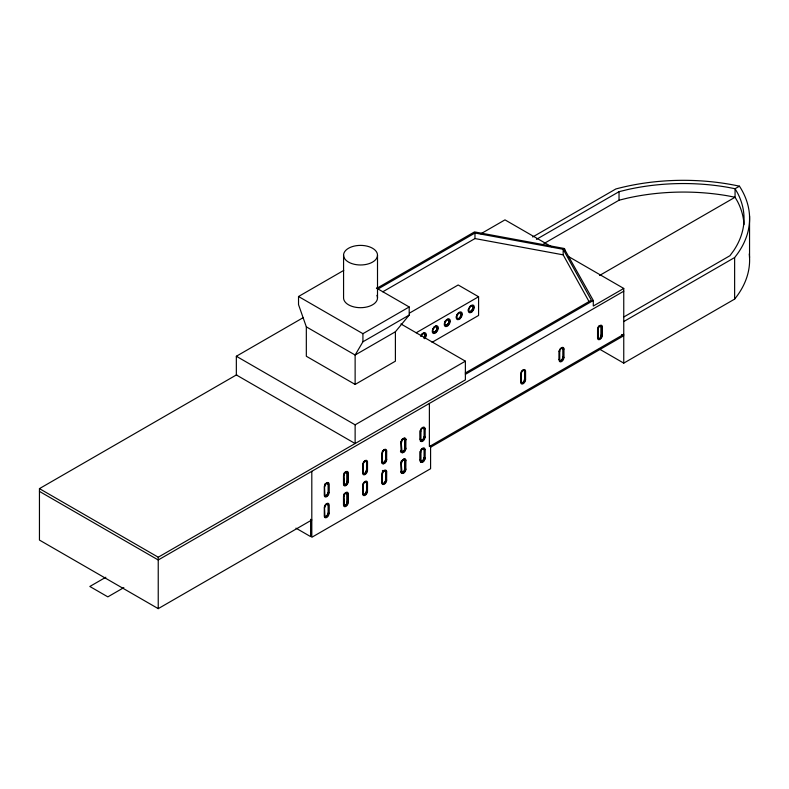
<?xml version="1.0" encoding="UTF-8"?>
<svg xmlns="http://www.w3.org/2000/svg" width="789" height="789" viewBox="0 0 789 789"><rect width="100%" height="100%" fill="white"/><g stroke="black" fill="none" stroke-linecap="round" stroke-linejoin="round"><path stroke-width="1.18" d="M409.195 315.077L362.92 341.795L355.129 355.03L355.129 384.43L395.397 361.175L395.397 331.774L409.195 315.077L409.195 306.97L376.471 288.074M355.129 384.43L306.329 356.253L306.329 326.853L298.528 304.623L298.528 296.506L343.748 270.4M236.345 356.253L355.129 424.827L355.129 443.536L236.345 374.953L236.345 356.253L303.134 317.691M376.452 288.527L474.514 231.907L564.076 248.446L593.289 300.491L593.289 306.033L623.754 288.439L623.754 363.127L599.364 349.044M377.477 289.316L474.978 233.021L563.168 249.304L591.365 300.214L465.244 373.029M311.803 519.981L158.234 608.644L39.45 540.071L39.45 488.628L236.749 374.726M480.817 233.81L504.98 219.865L551.412 246.671M382.773 291.802L474.978 238.564L563.168 254.847L589.008 301.516M298.528 296.506L362.92 333.688L409.195 306.97M532.693 236.976L615.854 188.965A159.802 92.264 0 0 1 739.451 186.184A159.802 92.264 0 0 1 734.628 257.549L734.628 299.11L623.754 363.127M536.441 239.363L619.03 191.688L627.6 189.577A154.23 89.039 0 0 1 727.823 187.318L735.062 188.719L739.451 186.184M409.54 313.065L458.182 284.977L478.578 296.753L478.578 315.452L432.056 342.318M543.858 243.614L619.03 200.209L627.6 198.098A154.23 89.039 0 0 1 727.823 195.84L735.062 197.25L737.498 201.432A154.23 89.039 0 0 1 743.978 224.648M395.397 331.774L355.129 355.03L306.329 326.853M416.188 332.771L478.578 296.753M599.571 275.469L735.062 197.25L735.062 188.719L737.498 192.901A154.23 89.039 0 0 1 733.583 250.764L729.933 255.715L624.05 316.843M355.129 424.827L465.382 361.175L465.382 379.874L158.234 557.212L39.45 488.628M105.834 577.242L89.838 586.474L107.837 596.869L123.834 587.627M465.382 374.341L593.289 300.491M623.754 291.21L158.234 559.983L39.45 491.399M623.754 321.557L734.628 257.549M623.754 334.329L429.384 446.554L429.384 403.426M430.587 447.245L623.754 335.719L621.633 334.497M568.879 256.76L623.754 288.439M601.001 326.311A2.584 1.489 -60 0 1 601.06 326.814L601.78 327.238L601.78 335.542A2.584 1.489 -60 0 1 599.956 338.718A2.584 1.489 -60 0 1 598.121 337.662L597.766 329.141A2.584 1.489 -60 0 1 598.013 327.938M597.766 329.141L598.121 337.662M601.06 326.814L601.06 335.128L601.78 335.542M563.238 348.659L563.957 349.073L563.957 357.387A3.393 1.963 -60 0 1 561.561 361.54A3.393 1.963 -60 0 1 559.164 360.149L559.164 351.845A3.393 1.963 -60 0 1 561.561 347.683A3.393 1.963 -60 0 1 563.957 349.073M559.016 359.409L559.736 359.823A2.584 1.489 -60 0 0 561.561 360.879A2.584 1.489 -60 0 0 563.385 357.713L563.385 349.399L562.665 348.985A2.584 1.489 -60 0 0 562.133 347.801M559.016 351.095L559.736 351.509L559.736 359.823M563.238 356.963L563.957 357.387M562.665 357.299L563.385 357.713M524.271 371.155L524.991 371.57L524.991 379.884A2.584 1.489 -60 0 1 523.166 383.05A2.584 1.489 -60 0 1 521.342 381.994L520.977 381.787M520.977 373.473L521.342 381.994M524.271 379.46L524.991 379.884M400.891 323.944L465.382 361.175M424.364 428.368L425.084 428.782L425.024 437.136A3.393 1.963 -60 0 1 422.687 441.248A3.393 1.963 -60 0 1 420.29 439.868L420.221 431.593A3.393 1.963 -60 0 1 422.618 427.441A3.393 1.963 -60 0 1 425.024 428.822M420.142 439.118L420.862 439.542A2.584 1.489 -60 0 0 422.687 440.597A2.584 1.489 -60 0 0 424.512 437.422L424.512 429.117L423.792 428.693A2.584 1.489 -60 0 0 423.259 427.51M420.142 430.814L420.862 431.228L420.862 439.542M424.364 436.682L425.084 437.096M423.792 437.007L424.512 437.422M424.364 449.148L425.084 449.562L425.024 457.916A3.393 1.963 -60 0 1 422.687 462.038A3.393 1.963 -60 0 1 420.29 460.648L420.221 452.373A3.393 1.963 -60 0 1 422.618 448.221A3.393 1.963 -60 0 1 425.024 449.602M423.792 449.483L424.512 449.898L424.512 458.212A2.584 1.489 -60 0 1 422.687 461.378A2.584 1.489 -60 0 1 420.862 460.322L420.142 459.908M404.54 439.266A2.584 1.489 -60 0 1 404.599 439.779L405.319 440.193L405.319 448.507A2.584 1.489 -60 0 1 403.495 451.673A2.584 1.489 -60 0 1 401.66 450.618L401.305 442.096A2.584 1.489 -60 0 1 401.542 440.903M420.142 451.594L420.862 452.008L420.862 460.322M401.305 442.096L401.66 450.618M424.364 457.462L425.084 457.876A3.393 1.963 -60 0 1 422.618 462.068A3.393 1.963 -60 0 1 420.221 460.687L420.29 452.334M424.512 458.212L423.792 457.788A2.584 1.489 -60 0 1 421.494 461.161M404.599 439.779L404.599 448.093L405.319 448.507M402.212 460.529A2.584 1.489 -60 0 0 401.305 462.887L401.66 471.398A2.584 1.489 -60 0 0 403.495 472.453A2.584 1.489 -60 0 0 405.319 469.287L405.319 460.973L404.599 460.559L404.599 468.873A2.584 1.489 -60 0 1 404.353 470.076M385.397 450.864L386.117 451.278L386.117 459.592A2.584 1.489 -60 0 1 384.292 462.758A2.584 1.489 -60 0 1 382.468 461.703L382.103 461.496M401.305 462.887L401.66 471.398M382.103 453.182L382.468 461.703M404.599 468.873L405.319 469.287M385.397 459.178L386.117 459.592M385.397 471.644L386.117 472.059L386.117 480.373A2.584 1.489 -60 0 1 384.292 483.539A2.584 1.489 -60 0 1 382.468 482.483L382.103 482.276M366.777 461.614L367.496 462.038L367.496 470.343A3.393 1.963 -60 0 1 365.1 474.505A3.393 1.963 -60 0 1 362.693 473.114L362.693 464.8A3.393 1.963 -60 0 1 365.1 460.648A3.393 1.963 -60 0 1 367.496 462.038M366.204 461.95L366.924 462.364L366.924 470.678A2.584 1.489 -60 0 1 365.1 473.844A2.584 1.489 -60 0 1 363.265 472.789L362.546 472.374M382.103 473.962L382.468 482.483M362.546 464.06L363.265 464.474L363.265 472.789M385.397 479.959L386.117 480.373M366.777 469.928L367.496 470.343M366.204 470.264L366.924 470.678M366.777 482.395L367.496 482.819L367.496 491.123A3.393 1.963 -60 0 1 365.1 495.285A3.393 1.963 -60 0 1 362.693 493.894L362.693 485.59A3.393 1.963 -60 0 1 365.1 481.428A3.393 1.963 -60 0 1 367.496 482.819M366.204 482.73L366.924 483.144L366.924 491.458A2.584 1.489 -60 0 1 365.1 494.624A2.584 1.489 -60 0 1 363.265 493.569L362.546 493.155M346.766 472.118A2.584 1.489 -60 0 1 347.012 473.035L347.732 473.449L347.732 481.763A2.584 1.489 -60 0 1 345.898 484.929A2.584 1.489 -60 0 1 344.073 483.874L343.708 475.353A2.584 1.489 -60 0 1 345.543 472.187M362.546 484.841L363.265 485.255L363.265 493.569M343.708 475.353L344.073 483.874M366.777 490.709L367.496 491.123M366.924 491.458L366.204 491.044A2.584 1.489 -60 0 1 365.672 492.839M347.012 473.035L347.012 481.339L347.732 481.763M346.766 492.898A2.584 1.489 -60 0 1 347.012 493.815L347.732 494.23L347.732 502.544A2.584 1.489 -60 0 1 345.898 505.71A2.584 1.489 -60 0 1 344.073 504.654L343.708 496.133A2.584 1.489 -60 0 1 345.543 492.967A2.584 1.489 -60 0 1 347.367 494.022L347.367 502.337A2.584 1.489 -60 0 1 345.543 505.502A2.584 1.489 -60 0 1 343.708 504.447M327.81 484.111L328.53 484.525L328.53 492.839A2.584 1.489 -60 0 1 326.705 496.005A2.584 1.489 -60 0 1 324.871 494.95L324.516 494.742M343.708 496.133L344.073 504.654M324.516 486.438L324.871 494.95M347.012 493.815L347.012 502.129L347.732 502.544M327.81 492.425L328.53 492.839M327.81 504.891L328.53 505.315L328.53 513.619A2.584 1.489 -60 0 1 326.705 516.795A2.584 1.489 -60 0 1 324.871 515.74L324.516 515.523M324.516 507.219L324.871 515.74M327.81 513.205L328.53 513.619M295.954 528.147L310.61 536.599L310.61 519.28M749.55 216.038L749.55 257.599M619.03 191.688L619.03 200.209M564.658 248.782L564.658 250.991M563.168 249.304L563.168 254.847M474.978 233.021L474.978 238.564M430.587 445.854L430.587 468.715L311.803 537.299L311.803 471.319M420.29 431.553L420.29 439.868M405.891 439.868L405.822 448.221A3.393 1.963 -60 0 1 403.426 452.373A3.393 1.963 -60 0 1 401.019 450.992L401.088 442.639A3.393 1.963 -60 0 1 403.495 438.477A3.393 1.963 -60 0 1 405.891 439.868A3.393 1.963 -60 0 0 403.426 438.516A3.393 1.963 -60 0 0 401.019 442.678M405.822 469.001A3.393 1.963 -60 0 1 403.426 473.153A3.393 1.963 -60 0 1 401.019 471.773L401.088 463.419A3.393 1.963 -60 0 1 403.495 459.267A3.393 1.963 -60 0 1 405.891 460.648L405.822 469.001A3.393 1.963 -60 0 1 403.495 473.114A3.393 1.963 -60 0 1 401.088 471.733M386.689 450.953L386.63 459.297A3.393 1.963 -60 0 1 384.223 463.459A3.393 1.963 -60 0 1 381.827 462.068L381.896 453.724M386.689 471.733L386.63 480.087M381.896 474.505L381.827 482.858M377.507 255.182A16.963 9.793 0 0 1 352.052 263.664A16.963 9.793 0 0 1 352.052 246.701A16.963 9.793 0 0 1 377.507 255.182L377.507 297.887M362.92 333.688L362.92 341.795M343.57 255.182L343.57 297.887A16.963 9.793 0 0 0 362.753 307.602A16.963 9.793 0 0 0 376.925 295.352M158.234 557.212L158.234 608.644M459.405 312.493A3.403 1.963 -60 0 1 461.042 315.176A3.403 1.963 -60 0 1 457.768 318.638A3.403 1.963 -60 0 1 456.703 315.344M457.087 314.555A3.403 1.963 -60 0 1 457.581 313.825M458.162 313.213A3.403 1.963 -60 0 1 458.784 312.76M460.865 314.772A3.403 1.963 -60 0 1 460.243 316.369M472.483 305.659A3.403 1.963 -60 0 1 472.483 309.584A3.403 1.963 -60 0 1 469.08 311.556M468.705 311.201A3.403 1.963 -60 0 1 468.459 309.229M469.583 306.891A3.403 1.963 -60 0 1 470.165 306.28M470.786 305.826A3.403 1.963 -60 0 1 471.408 305.56M472.858 307.838A3.403 1.963 -60 0 1 470.54 311.241M424.768 338.718A4.241 2.446 -60 0 0 425.646 333.106A4.241 2.446 -60 0 0 421.148 335.364A3.403 1.963 -60 0 1 422.164 333.994M424.59 333.422A3.403 1.963 -60 0 1 424.087 338.077M420.803 336.183A3.403 1.963 -60 0 1 423.506 333.323M421.178 336.4A3.403 1.963 -60 0 1 424.965 333.639A3.403 1.963 -60 0 1 424.472 338.303M424.492 333.372A3.403 1.963 -60 0 1 423.999 338.027M422.796 333.54A3.403 1.963 -60 0 1 423.417 333.274M424.63 336.361A3.403 1.963 -60 0 1 424.245 337.15M433.684 327.731A3.403 1.963 -60 0 1 436.968 326.853A3.403 1.963 -60 0 1 436.09 331.153A3.403 1.963 -60 0 1 432.806 332.031M432.806 329.26A3.403 1.963 -60 0 1 433.181 328.461M433.585 327.672A3.403 1.963 -60 0 1 436.869 326.794A3.403 1.963 -60 0 1 435.992 331.094A3.403 1.963 -60 0 1 432.707 331.982M432.707 329.2A3.403 1.963 -60 0 1 433.092 328.402M436.869 327.188A3.403 1.963 -60 0 1 435.163 331.567M434.542 332.021A3.403 1.963 -60 0 1 432.845 332.189M446.258 320.196A3.403 1.963 -60 0 1 449.207 320.452A3.403 1.963 -60 0 1 447.511 324.841A3.403 1.963 -60 0 1 444.562 324.575M444.562 323.135A3.403 1.963 -60 0 1 445.677 320.807M446.791 319.683A3.403 1.963 -60 0 1 448.872 322.642A3.403 1.963 -60 0 1 444.7 325.048M444.7 322.277A3.403 1.963 -60 0 1 445.085 321.478M448.625 319.723A3.403 1.963 -60 0 1 448.625 322.504M448.241 323.303A3.403 1.963 -60 0 1 447.166 324.644M446.544 325.098A3.403 1.963 -60 0 1 445.923 325.364M444.463 322.129A3.403 1.963 -60 0 1 444.838 321.34M749.254 253.94A159.802 92.264 0 0 1 734.628 299.11M423.624 448.507A2.584 1.489 -60 0 1 424.157 449.691L424.157 457.995A2.584 1.489 -60 0 1 422.322 461.171A2.584 1.489 -60 0 1 420.498 460.115L420.498 451.801A2.584 1.489 -60 0 1 420.557 451.219M421.03 449.996A2.584 1.489 -60 0 1 421.415 449.444M421.849 448.98A2.584 1.489 -60 0 1 422.322 448.635M420.862 452.008A2.584 1.489 -60 0 1 422.687 448.842A2.584 1.489 -60 0 1 424.512 449.898M423.732 437.589A2.584 1.489 -60 0 1 421.05 440.42M421.967 440.834A3.393 1.963 -60 0 1 420.271 441.002A3.393 1.963 -60 0 0 421.425 440.597M422.322 427.845A2.584 1.489 -60 0 1 424.157 428.91L424.157 437.214A2.584 1.489 -60 0 1 422.322 440.39A2.584 1.489 -60 0 1 420.498 439.325L420.498 431.021A2.584 1.489 -60 0 1 420.557 430.439M421.03 429.216A2.584 1.489 -60 0 1 421.415 428.664M420.862 431.228A2.584 1.489 -60 0 1 422.687 428.062A2.584 1.489 -60 0 1 424.512 429.117M404.067 470.678A2.584 1.489 -60 0 1 402.775 472.039M404.54 460.056A2.584 1.489 -60 0 0 404.353 459.652A2.584 1.489 -60 0 1 404.954 460.766L404.954 469.08A2.584 1.489 -60 0 1 403.13 472.246A2.584 1.489 -60 0 1 401.305 471.191M401.187 461.476A2.584 1.489 -60 0 1 401.473 460.875M402.656 460.056A2.584 1.489 -60 0 1 403.603 459.514M401.66 463.094A2.584 1.489 -60 0 1 403.495 459.918A2.584 1.489 -60 0 1 405.319 460.973M562.606 357.881A2.584 1.489 -60 0 1 562.133 359.103M561.758 359.656A2.584 1.489 -60 0 1 561.314 360.119M560.368 360.662A2.584 1.489 -60 0 1 559.924 360.711M561.196 348.136A2.584 1.489 -60 0 1 563.03 349.192L563.03 357.506A2.584 1.489 -60 0 1 561.196 360.672A2.584 1.489 -60 0 1 559.371 359.616L559.371 351.302A2.584 1.489 -60 0 1 559.431 350.72M559.904 349.497A2.584 1.489 -60 0 1 560.289 348.945M559.736 351.509A2.584 1.489 -60 0 1 561.561 348.343A2.584 1.489 -60 0 1 563.385 349.399M524.034 380.663A2.584 1.489 -60 0 1 521.973 382.833M521.223 382.695A2.584 1.489 -60 0 0 523.285 382.497A2.584 1.489 -60 0 0 524.636 379.667L524.636 371.363A2.584 1.489 -60 0 0 523.285 370.1A2.584 1.489 -60 0 0 521.223 372.27M521.342 373.68A2.584 1.489 -60 0 1 523.166 370.514A2.584 1.489 -60 0 1 524.991 371.57M601.06 335.128A2.584 1.489 -60 0 1 600.153 337.485M598.762 338.501A2.584 1.489 -60 0 1 598.318 338.54M598.318 326.577A2.584 1.489 -60 0 1 598.762 326.104M597.766 337.445A2.584 1.489 -60 0 0 599.591 338.501A2.584 1.489 -60 0 0 601.425 335.335L601.425 327.031A2.584 1.489 -60 0 0 600.291 325.729A2.584 1.489 -60 0 0 598.299 327.336M598.121 329.348A2.584 1.489 -60 0 1 599.956 326.182A2.584 1.489 -60 0 1 601.78 327.238M401.019 463.459A3.393 1.963 -60 0 1 403.426 459.297A3.393 1.963 -60 0 1 405.822 460.687M381.827 453.764A3.393 1.963 -60 0 1 384.223 449.602A3.393 1.963 -60 0 1 386.63 450.992M381.827 474.544A3.393 1.963 -60 0 1 384.223 470.382A3.393 1.963 -60 0 1 386.63 471.773M386.689 480.047A3.393 1.963 -60 0 1 384.292 484.199A3.393 1.963 -60 0 1 381.896 482.819M347.012 481.339A2.584 1.489 -60 0 1 346.766 482.543M346.47 483.144A2.584 1.489 -60 0 1 346.095 483.696M345.651 484.17A2.584 1.489 -60 0 1 345.178 484.515M344.26 472.789A2.584 1.489 -60 0 1 344.704 472.325M343.708 483.667A2.584 1.489 -60 0 0 345.543 484.722A2.584 1.489 -60 0 0 347.367 481.546L347.367 473.242A2.584 1.489 -60 0 0 346.016 471.98M344.073 475.56A2.584 1.489 -60 0 1 345.898 472.394A2.584 1.489 -60 0 1 347.732 473.449M405.891 448.182A3.393 1.963 -60 0 1 403.495 452.334A3.393 1.963 -60 0 1 401.088 450.953M404.599 448.093A2.584 1.489 -60 0 1 404.353 449.286M403.248 450.913A2.584 1.489 -60 0 1 401.857 451.505M401.857 439.532A2.584 1.489 -60 0 1 402.301 439.069M401.068 452.087A3.393 1.963 -60 0 1 400.457 451.209M401.305 450.411A2.584 1.489 -60 0 0 403.13 451.466A2.584 1.489 -60 0 0 404.954 448.3L404.954 439.986A2.584 1.489 -60 0 0 403.603 438.733M401.838 440.301A2.584 1.489 -60 0 1 403.13 438.931M401.66 442.304A2.584 1.489 -60 0 1 403.495 439.138A2.584 1.489 -60 0 1 405.319 440.193M385.16 481.152A2.584 1.489 -60 0 1 384.046 482.779M382.369 470.994A3.393 1.963 -60 0 1 382.951 470.382M382.349 483.193A2.584 1.489 -60 0 0 384.411 482.986A2.584 1.489 -60 0 0 385.762 480.166L385.762 471.852A2.584 1.489 -60 0 0 385.229 470.668M382.349 472.769A2.584 1.489 -60 0 1 382.635 472.167M383.02 471.605A2.584 1.489 -60 0 1 384.411 470.599M382.468 474.169A2.584 1.489 -60 0 1 384.292 471.003A2.584 1.489 -60 0 1 386.117 472.059M386.689 459.267A3.393 1.963 -60 0 1 384.292 463.419A3.393 1.963 -60 0 1 381.896 462.038M385.16 460.372A2.584 1.489 -60 0 1 384.49 461.535M384.046 461.999A2.584 1.489 -60 0 1 383.099 462.541M382.349 462.413A2.584 1.489 -60 0 0 384.411 462.206A2.584 1.489 -60 0 0 385.762 459.385L385.762 451.071A2.584 1.489 -60 0 0 384.411 449.819A2.584 1.489 -60 0 0 382.349 451.989M382.468 453.389A2.584 1.489 -60 0 1 384.292 450.223A2.584 1.489 -60 0 1 386.117 451.278M365.287 493.401A2.584 1.489 -60 0 1 363.907 494.407M363.443 494.545A2.584 1.489 -60 0 0 365.435 493.855A2.584 1.489 -60 0 0 366.569 491.251L366.569 482.937A2.584 1.489 -60 0 0 365.652 481.635M363.157 494.279A2.584 1.489 -60 0 1 362.91 493.362L362.91 485.048A2.584 1.489 -60 0 1 363.157 483.854M363.443 483.243A2.584 1.489 -60 0 1 363.818 482.69M364.262 482.227A2.584 1.489 -60 0 1 365.208 481.684M363.265 485.255A2.584 1.489 -60 0 1 365.1 482.089A2.584 1.489 -60 0 1 366.924 483.144M347.012 502.129A2.584 1.489 -60 0 1 346.766 503.323M346.47 503.924A2.584 1.489 -60 0 1 345.178 505.295M343.6 494.723A2.584 1.489 -60 0 1 343.886 494.121M344.073 496.34A2.584 1.489 -60 0 1 345.898 493.174A2.584 1.489 -60 0 1 347.732 494.23M366.145 470.846A2.584 1.489 -60 0 1 363.907 473.627M364.262 461.447A2.584 1.489 -60 0 1 366.569 462.157L366.569 470.471A2.584 1.489 -60 0 1 364.735 473.637A2.584 1.489 -60 0 1 362.91 472.581L362.91 464.267A2.584 1.489 -60 0 1 362.97 463.685M363.443 462.462A2.584 1.489 -60 0 1 363.818 461.91M363.265 464.474A2.584 1.489 -60 0 1 365.1 461.309A2.584 1.489 -60 0 1 366.924 462.364M327.751 513.787A2.584 1.489 -60 0 1 326.459 516.026M324.762 516.44A2.584 1.489 -60 0 0 326.814 516.243A2.584 1.489 -60 0 0 328.175 513.412L328.175 505.108A2.584 1.489 -60 0 0 326.34 504.043M324.762 506.015A2.584 1.489 -60 0 1 325.048 505.414M325.423 504.861A2.584 1.489 -60 0 1 325.867 504.388M324.871 507.426A2.584 1.489 -60 0 1 326.705 504.26A2.584 1.489 -60 0 1 328.53 505.315M327.563 493.628A2.584 1.489 -60 0 1 326.893 494.782M326.459 495.245A2.584 1.489 -60 0 1 325.512 495.798M324.762 495.66A2.584 1.489 -60 0 0 326.814 495.453A2.584 1.489 -60 0 0 328.175 492.632L328.175 484.318A2.584 1.489 -60 0 0 327.632 483.134M324.762 485.235A2.584 1.489 -60 0 1 326.34 483.262M324.693 484.426A2.584 1.489 -60 0 1 325.068 483.874M324.871 486.645A2.584 1.489 -60 0 1 326.705 483.47A2.584 1.489 -60 0 1 328.53 484.525M602.352 335.217L602.352 326.902A3.393 1.963 -60 0 0 599.956 325.522A3.393 1.963 -60 0 0 597.559 329.674L597.559 337.988A3.393 1.963 -60 0 0 599.956 339.369A3.393 1.963 -60 0 0 602.352 335.217M525.563 379.548L525.563 371.234A3.393 1.963 -60 0 0 523.166 369.854A3.393 1.963 -60 0 0 520.77 374.006L520.77 382.32A3.393 1.963 -60 0 0 523.166 383.71A3.393 1.963 -60 0 0 525.563 379.548M348.294 481.428L348.294 473.114A3.393 1.963 -60 0 0 345.898 471.733A3.393 1.963 -60 0 0 343.501 475.885L343.501 484.199A3.393 1.963 -60 0 0 345.898 485.59A3.393 1.963 -60 0 0 348.294 481.428M348.294 502.208L348.294 493.894A3.393 1.963 -60 0 0 345.898 492.514A3.393 1.963 -60 0 0 343.501 496.666L343.501 504.98A3.393 1.963 -60 0 0 345.898 506.37A3.393 1.963 -60 0 0 348.294 502.208M329.102 492.514L329.102 484.199A3.393 1.963 -60 0 0 326.705 482.819A3.393 1.963 -60 0 0 324.299 486.971L324.299 495.285A3.393 1.963 -60 0 0 326.705 496.666A3.393 1.963 -60 0 0 329.102 492.514M329.102 513.294L329.102 504.98A3.393 1.963 -60 0 0 326.705 503.599A3.393 1.963 -60 0 0 324.299 507.751L324.299 516.065A3.393 1.963 -60 0 0 326.705 517.446A3.393 1.963 -60 0 0 329.102 513.294M459.879 318.135A3.403 1.963 -60 0 0 460.963 312.858A3.403 1.963 -60 0 0 456.939 316.428A3.403 1.963 -60 0 0 459.879 318.135M460.036 318.707A4.241 2.446 -60 0 0 461.378 312.128A4.241 2.446 -60 0 0 456.358 316.586A4.241 2.446 -60 0 0 460.036 318.707M471.881 311.201A3.403 1.963 -60 0 0 472.956 305.935A3.403 1.963 -60 0 0 468.932 309.505A3.403 1.963 -60 0 0 471.881 311.201M472.039 311.773A4.241 2.446 -60 0 0 473.38 305.205A4.241 2.446 -60 0 0 468.36 309.653A4.241 2.446 -60 0 0 472.039 311.773M448.034 325.63A4.241 2.446 -60 0 0 449.385 319.062A4.241 2.446 -60 0 0 444.365 323.51A4.241 2.446 -60 0 0 448.034 325.63M436.041 332.554A4.241 2.446 -60 0 0 437.382 325.985A4.241 2.446 -60 0 0 432.362 330.433A4.241 2.446 -60 0 0 436.041 332.554M435.883 331.982A3.403 1.963 -60 0 0 436.968 326.715A3.403 1.963 -60 0 0 432.944 330.285A3.403 1.963 -60 0 0 435.883 331.982M447.886 325.058A3.403 1.963 -60 0 0 448.961 319.792A3.403 1.963 -60 0 0 444.937 323.352A3.403 1.963 -60 0 0 447.886 325.058"/></g></svg>
